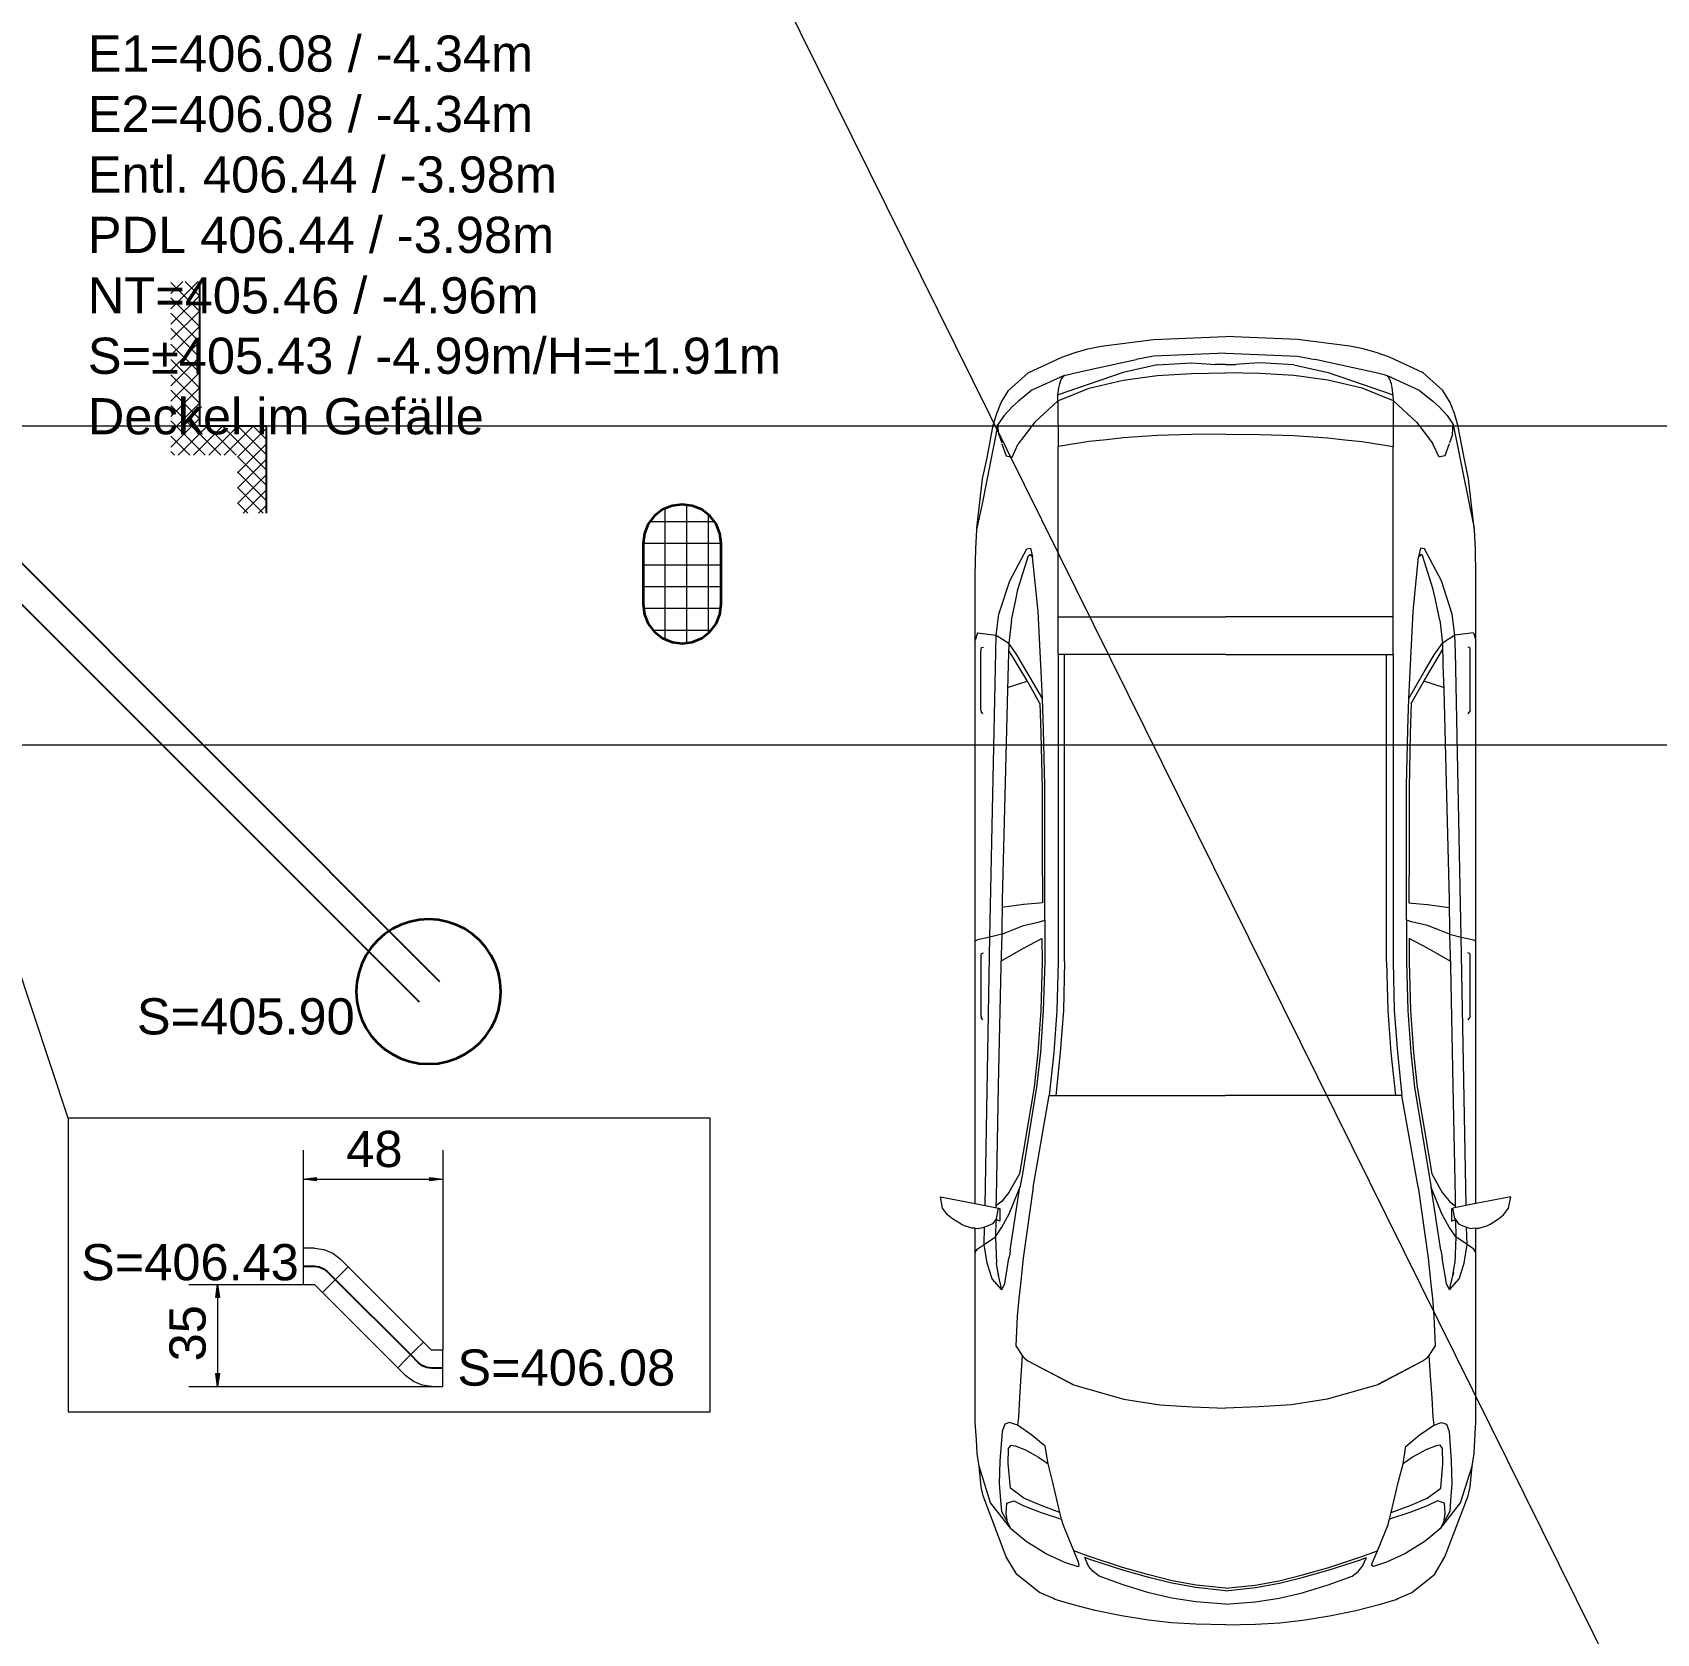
# Model space of a CAD drawing. Extents: x -1 to 1342, y -35 to 723.
# Drawn here: x 537 to 649.3, y 134.6 to 245.2 of the extents above; entities that cross this region are included whole.
import ezdxf
from ezdxf.lldxf.tags import DXFTag

# ---------------------------------------------------------------- set-up
doc = ezdxf.new("R2010")
doc.units = 0
doc.layers.get('0').update_dxf_attribs({"lineweight": 18})
for name, color, linetype, lineweight in [('-1._UG_3_020 Stützen Bauteilschraffuren Neu', 7, 'Continuous', 25), ('-1._UG_3_020 Stützen Neu', 7, 'Continuous', 25), ('-1._UG_3_027 Oberhalb Neu', 7, 'Continuous', 25), ('-1._UG_3_035 Decken Neu', 7, 'Continuous', 25), ('-1._UG_3_065 Möbel Einrichtung', 7, 'Continuous', 25), ('-1._UG_3_160 Beschriftungen Ausführung Neu', 7, 'Continuous', 25)]:
    doc.layers.add(name, color=color, linetype=linetype, lineweight=lineweight)
for name, color, linetype, lineweight, true_color in [('H_Erdsondenbohrung', 7, 'Continuous', 35, 0xff6600), ('H_Sole_RL', 7, 'Nova_107-A0SKLQJ9LL', 25, 0xaf5f5f), ('H_Sole_VL', 7, 'Continuous', 25, 0x6d3636), ('S_Schmutzwasser-A0SKLQJALL', 7, 'Continuous', 18, 0xcc6600), ('S_T_Text_Grundleitungen', 2, 'Continuous', 18, 0xffff00), ('X_Mass', 7, 'Continuous', 18, 0x0080ff)]:
    doc.layers.add(name, color=color, linetype=linetype, lineweight=lineweight, true_color=true_color)
doc.styles.get("Standard").update_dxf_attribs({"font": 'arial.ttf'})
tags = doc.linetypes.add('Nova_107-A0SKLQJ9LL', pattern=[12, 4, -4, 4]).pattern_tags.tags
tags[8:9] = [DXFTag(74, 4), DXFTag(75, 0), DXFTag(340, '0'), DXFTag(46, 0.0), DXFTag(50, 0.0), DXFTag(44, 0.0), DXFTag(45, 0.0)]
tags[6:7] = [DXFTag(74, 4), DXFTag(75, 0), DXFTag(340, '0'), DXFTag(46, 0.0), DXFTag(50, 0.0), DXFTag(44, 0.0), DXFTag(45, 0.0)]
tags[4:5] = [DXFTag(74, 4), DXFTag(75, 0), DXFTag(340, '0'), DXFTag(46, 0.0), DXFTag(50, 0.0), DXFTag(44, 0.0), DXFTag(45, 0.0)]
tags = doc.linetypes.add('Strich 3_1mm Kanten', pattern=[0.004, 0.003, -0.001]).pattern_tags.tags
tags[6:7] = [DXFTag(74, 4), DXFTag(75, 0), DXFTag(340, '0'), DXFTag(46, 1.0), DXFTag(50, 0.0), DXFTag(44, 0.0), DXFTag(45, 0.0)]
tags[4:5] = [DXFTag(74, 4), DXFTag(75, 0), DXFTag(340, '0'), DXFTag(46, 1.0), DXFTag(50, 0.0), DXFTag(44, 0.0), DXFTag(45, 0.0)]
tags = doc.linetypes.add('Strichpunkt 3_1_1mm Achsen', pattern=[0.005, 0.003, -0.001, 0, -0.001]).pattern_tags.tags
tags[10:11] = [DXFTag(74, 4), DXFTag(75, 0), DXFTag(340, '0'), DXFTag(46, 1.0), DXFTag(50, 0.0), DXFTag(44, 0.0), DXFTag(45, 0.0)]
tags[8:9] = [DXFTag(74, 4), DXFTag(75, 0), DXFTag(340, '0'), DXFTag(46, 1.0), DXFTag(50, 0.0), DXFTag(44, 0.0), DXFTag(45, 0.0)]
tags[6:7] = [DXFTag(74, 4), DXFTag(75, 0), DXFTag(340, '0'), DXFTag(46, 1.0), DXFTag(50, 0.0), DXFTag(44, 0.0), DXFTag(45, 0.0)]
tags[4:5] = [DXFTag(74, 4), DXFTag(75, 0), DXFTag(340, '0'), DXFTag(46, 1.0), DXFTag(50, 0.0), DXFTag(44, 0.0), DXFTag(45, 0.0)]
tags = doc.linetypes.add('Strichpunkt 6_2_2mm Schnitt', pattern=[0.5, 0.3, -0.1, 0, -0.1]).pattern_tags.tags
tags[10:11] = [DXFTag(74, 4), DXFTag(75, 0), DXFTag(340, '0'), DXFTag(46, 1.0), DXFTag(50, 0.0), DXFTag(44, 0.0), DXFTag(45, 0.0)]
tags[8:9] = [DXFTag(74, 4), DXFTag(75, 0), DXFTag(340, '0'), DXFTag(46, 1.0), DXFTag(50, 0.0), DXFTag(44, 0.0), DXFTag(45, 0.0)]
tags[6:7] = [DXFTag(74, 4), DXFTag(75, 0), DXFTag(340, '0'), DXFTag(46, 1.0), DXFTag(50, 0.0), DXFTag(44, 0.0), DXFTag(45, 0.0)]
tags[4:5] = [DXFTag(74, 4), DXFTag(75, 0), DXFTag(340, '0'), DXFTag(46, 1.0), DXFTag(50, 0.0), DXFTag(44, 0.0), DXFTag(45, 0.0)]
tags = doc.linetypes.add('STRICHPUNKT2', pattern=[12.7, 6.35, -3.175, 0, -3.175]).pattern_tags.tags
tags[10:11] = [DXFTag(74, 4), DXFTag(75, 0), DXFTag(340, '0'), DXFTag(46, 0.0), DXFTag(50, 0.0), DXFTag(44, 0.0), DXFTag(45, 0.0)]
tags[8:9] = [DXFTag(74, 4), DXFTag(75, 0), DXFTag(340, '0'), DXFTag(46, 0.0), DXFTag(50, 0.0), DXFTag(44, 0.0), DXFTag(45, 0.0)]
tags[6:7] = [DXFTag(74, 4), DXFTag(75, 0), DXFTag(340, '0'), DXFTag(46, 0.0), DXFTag(50, 0.0), DXFTag(44, 0.0), DXFTag(45, 0.0)]
tags[4:5] = [DXFTag(74, 4), DXFTag(75, 0), DXFTag(340, '0'), DXFTag(46, 0.0), DXFTag(50, 0.0), DXFTag(44, 0.0), DXFTag(45, 0.0)]

# ---------------------------------------------------------------- blocks, each defined once
blk = doc.blocks.new('Referenz-A0SKLQJBLL', base_point=(90.89, 84.23))
at = {"layer": 'H_Erdsondenbohrung', "linetype": 'Continuous', "ltscale": 0.35}
for p, q in [((561.37, 182.94), (560.88, 182.51)), ((561.92, 183.31), (561.37, 182.94)), ((562.5, 183.6), (561.92, 183.31)), ((563.12, 183.81), (562.5, 183.6)), ((563.76, 183.93), (563.12, 183.81)), ((564.42, 183.98), (563.76, 183.93)), ((565.07, 183.93), (564.42, 183.98)), ((565.71, 183.81), (565.07, 183.93)), ((566.33, 183.6), (565.71, 183.81)), ((566.92, 183.31), (566.33, 183.6)), ((567.46, 182.94), (566.92, 183.31)), ((567.95, 182.51), (567.46, 182.94)), ((560.45, 182.02), (560.09, 181.48)), ((560.88, 182.51), (560.45, 182.02)), ((568.38, 182.02), (567.95, 182.51)), ((568.75, 181.48), (568.38, 182.02)), ((559.8, 180.89), (559.59, 180.27)), ((560.09, 181.48), (559.8, 180.89)), ((569.04, 180.89), (568.75, 181.48)), ((569.25, 180.27), (569.04, 180.89)), ((559.46, 179.63), (559.42, 178.98)), ((559.59, 180.27), (559.46, 179.63)), ((569.37, 179.63), (569.25, 180.27)), ((569.42, 178.98), (569.37, 179.63)), ((559.42, 178.98), (559.46, 178.32)), ((569.37, 178.32), (569.42, 178.98)), ((559.46, 178.32), (559.59, 177.68)), ((559.59, 177.68), (559.8, 177.06)), ((569.04, 177.06), (569.25, 177.68)), ((569.25, 177.68), (569.37, 178.32)), ((559.8, 177.06), (560.09, 176.48)), ((560.09, 176.48), (560.45, 175.93)), ((568.38, 175.93), (568.75, 176.48)), ((568.75, 176.48), (569.04, 177.06)), ((560.45, 175.93), (560.88, 175.44)), ((560.88, 175.44), (561.37, 175.01)), ((567.46, 175.01), (567.95, 175.44)), ((567.95, 175.44), (568.38, 175.93)), ((561.37, 175.01), (561.92, 174.65)), ((561.92, 174.65), (562.5, 174.36)), ((562.5, 174.36), (563.12, 174.15)), ((563.12, 174.15), (563.76, 174.02)), ((563.76, 174.02), (564.42, 173.98)), ((564.42, 173.98), (565.07, 174.02)), ((565.07, 174.02), (565.71, 174.15)), ((565.71, 174.15), (566.33, 174.36)), ((566.33, 174.36), (566.92, 174.65)), ((566.92, 174.65), (567.46, 175.01))]:
    blk.add_line(p, q, dxfattribs=at)
at = {"layer": 'H_Sole_RL', "linetype": 'Nova_107-A0SKLQJ9LL', "lineweight": -2, "ltscale": 0.25}
blk.add_line((533.89, 208.13), (563.76, 178.27), dxfattribs=at)
at = {"layer": 'H_Sole_VL', "linetype": 'Continuous', "lineweight": -2, "ltscale": 0.25}
blk.add_line((534.72, 210.13), (565.17, 179.68), dxfattribs=at)
at = {"layer": 'S_Schmutzwasser-A0SKLQJALL', "color": 1, "linetype": 'Continuous', "ltscale": 0.18, "true_color": 0xff0000, "insert": (544.26, 178.52), "char_height": 2.5, "attachment_point": 1}
blk.add_mtext('{\\fArial;S=405.90}', dxfattribs=at)
blk = doc.blocks.new('Bogen 45°-A0SKLQLHLL', base_point=(555.75, 158.2))
at = {"color": 0, "linetype": 'ByBlock', "lineweight": -2, "ltscale": 0.18}
for p, q in [((556.54, 161.26), (555.75, 161.26)), ((555.75, 161.26), (555.75, 160.52)), ((555.75, 160.52), (555.75, 159.49)), ((556.54, 161.26), (557.18, 161.17)), ((557.18, 161.17), (557.79, 160.92)), ((557.79, 160.92), (558.3, 160.52)), ((558.86, 159.97), (558.3, 160.52)), ((555.75, 159.49), (555.75, 158.76)), ((558.34, 159.45), (557.61, 158.72)), ((558.86, 159.97), (558.34, 159.45)), ((555.75, 158.76), (556.54, 158.76)), ((556.54, 158.76), (557.09, 158.2)), ((557.61, 158.72), (557.09, 158.2))]:
    blk.add_line(p, q, dxfattribs=at)
at = {"color": 0, "linetype": 'STRICHPUNKT2', "lineweight": 25, "ltscale": 0.25}
for p, q in [((555.75, 160.01), (556.54, 160.01)), ((556.54, 160.01), (556.86, 159.96)), ((556.86, 159.96), (557.16, 159.84)), ((557.16, 159.84), (557.42, 159.64)), ((557.42, 159.64), (557.97, 159.09))]:
    blk.add_line(p, q, dxfattribs=at)
blk = doc.blocks.new('Maß-A0SKLQLJLL', base_point=(546.51, 151.71))
at = {"color": 0, "linetype": 'ByBlock', "lineweight": -2, "ltscale": 0.18}
for p, q in [((547.84, 158.76), (555.75, 158.76)), ((549.72, 157.86), (549.84, 158.76)), ((549.84, 158.76), (549.84, 151.71)), ((549.84, 158.76), (549.96, 157.86)), ((549.96, 157.86), (549.72, 157.86)), ((547.84, 151.71), (565.4, 151.71)), ((549.84, 151.71), (549.72, 152.6)), ((549.72, 152.6), (549.96, 152.6)), ((549.96, 152.6), (549.84, 151.71))]:
    blk.add_line(p, q, dxfattribs=at)
for points in [[(549.72, 157.86), (549.96, 157.86), (549.84, 158.76)], [(549.84, 151.71), (549.96, 152.6), (549.72, 152.6)]]:
    blk.add_solid(points, dxfattribs=at)
at = {"color": 0, "linetype": 'ByBlock', "lineweight": -2, "ltscale": 0.18, "insert": (546.51, 153.44), "char_height": 2.5, "attachment_point": 1, "rotation": 90}
blk.add_mtext('{\\fArial;35}', dxfattribs=at)
blk = doc.blocks.new('Maß-A0SKLQLLLL', base_point=(555.75, 154.21))
at = {"color": 0, "linetype": 'ByBlock', "lineweight": -2, "ltscale": 0.18}
for p, q in [((555.75, 168.03), (555.75, 161.26)), ((565.4, 168.03), (565.4, 154.21)), ((555.75, 166.03), (556.65, 166.15)), ((556.65, 166.15), (556.65, 165.91)), ((564.51, 165.91), (564.51, 166.15)), ((564.51, 166.15), (565.4, 166.03)), ((555.75, 166.03), (565.4, 166.03)), ((556.65, 165.91), (555.75, 166.03)), ((565.4, 166.03), (564.51, 165.91))]:
    blk.add_line(p, q, dxfattribs=at)
for points in [[(556.65, 166.03), (555.75, 166.03), (556.65, 166.15)], [(565.4, 166.03), (564.51, 166.03), (564.51, 166.15)], [(556.65, 165.91), (556.65, 166.03), (555.75, 166.03)], [(564.51, 165.91), (565.4, 166.03), (564.51, 166.03)]]:
    blk.add_solid(points, dxfattribs=at)
at = {"color": 0, "linetype": 'ByBlock', "lineweight": -2, "ltscale": 0.18, "insert": (558.73, 169.36), "char_height": 2.5, "attachment_point": 1}
blk.add_mtext('{\\fArial;48}', dxfattribs=at)
blk = doc.blocks.new('Bogen 45°-A0SKLQLPLL', base_point=(562.29, 151.71))
at = {"color": 0, "linetype": 'ByBlock', "lineweight": -2, "ltscale": 0.18}
for p, q in [((562.81, 153.52), (563.54, 154.25)), ((563.54, 154.25), (564.06, 154.77)), ((564.62, 154.21), (564.06, 154.77)), ((565.4, 154.21), (564.62, 154.21)), ((565.4, 153.48), (565.4, 154.21)), ((562.29, 153), (562.81, 153.52)), ((562.29, 153), (562.85, 152.44)), ((565.4, 152.44), (565.4, 153.48)), ((563.37, 152.05), (562.85, 152.44)), ((563.97, 151.8), (563.37, 152.05)), ((564.62, 151.71), (563.97, 151.8)), ((564.62, 151.71), (565.4, 151.71)), ((565.4, 151.71), (565.4, 152.44))]:
    blk.add_line(p, q, dxfattribs=at)
at = {"color": 0, "linetype": 'STRICHPUNKT2', "lineweight": 25, "ltscale": 0.25}
for p, q in [((563.73, 153.33), (563.18, 153.88)), ((563.99, 153.13), (563.73, 153.33)), ((564.29, 153.01), (563.99, 153.13)), ((564.62, 152.96), (564.29, 153.01)), ((565.4, 152.96), (564.62, 152.96))]:
    blk.add_line(p, q, dxfattribs=at)
blk = doc.blocks.new('Rohr-A0SKLQLRLL', base_point=(557.09, 153))
at = {"color": 0, "linetype": 'ByBlock', "lineweight": -2, "ltscale": 0.18}
for p, q in [((558.34, 159.45), (557.61, 158.72)), ((558.86, 159.97), (558.34, 159.45)), ((564.06, 154.77), (558.86, 159.97)), ((557.61, 158.72), (557.09, 158.2)), ((557.09, 158.2), (562.29, 153)), ((563.54, 154.25), (562.81, 153.52)), ((564.06, 154.77), (563.54, 154.25)), ((562.81, 153.52), (562.29, 153))]:
    blk.add_line(p, q, dxfattribs=at)
at = {"color": 0, "linetype": 'STRICHPUNKT2', "lineweight": 25, "ltscale": 0.25}
blk.add_line((557.97, 159.09), (563.18, 153.88), dxfattribs=at)
blk = doc.blocks.new('Polylinie-A0SKLQLZLL', base_point=(539.51, 149.95))
at = {"color": 0, "linetype": 'ByBlock', "lineweight": -2, "ltscale": 0.18}
for p, q in [((539.51, 170.24), (539.51, 149.95)), ((583.87, 170.24), (539.51, 170.24)), ((583.87, 149.95), (583.87, 170.24)), ((539.51, 149.95), (583.87, 149.95))]:
    blk.add_line(p, q, dxfattribs=at)
blk = doc.blocks.new('Referenz-A0SKLQRXLL', base_point=(5, 5))
at = {"layer": '-1._UG_3_020 Stützen Bauteilschraffuren Neu', "color": 0, "linetype": 'Continuous', "lineweight": 0, "ltscale": 0.0169}
for p, q in [((580.74, 212.34), (580.74, 203.31)), ((582.24, 212.6), (582.24, 203.05)), ((584.18, 211.43), (579.7, 211.43)), ((583.74, 211.93), (583.74, 203.73)), ((584.64, 209.93), (579.24, 209.93)), ((584.64, 208.43), (579.24, 208.43)), ((584.64, 206.93), (579.24, 206.93)), ((584.62, 205.43), (579.26, 205.43)), ((583.94, 203.93), (579.94, 203.93))]:
    blk.add_line(p, q, dxfattribs=at)
at = {"layer": '-1._UG_3_020 Stützen Neu', "color": 0, "linetype": 'Continuous', "lineweight": 35, "ltscale": 122.499998}
for p, q in [((580.59, 212.27), (580.03, 211.84)), ((581.24, 212.54), (580.59, 212.27)), ((581.94, 212.63), (581.24, 212.54)), ((582.64, 212.54), (581.94, 212.63)), ((583.29, 212.27), (582.64, 212.54)), ((583.85, 211.84), (583.29, 212.27)), ((579.6, 211.28), (579.33, 210.63)), ((580.03, 211.84), (579.6, 211.28)), ((584.28, 211.28), (583.85, 211.84)), ((584.55, 210.63), (584.28, 211.28)), ((579.33, 210.63), (579.24, 209.93)), ((579.24, 209.93), (579.24, 205.73)), ((584.64, 209.93), (584.55, 210.63)), ((584.64, 205.73), (584.64, 209.93)), ((579.24, 205.73), (579.33, 205.03)), ((584.55, 205.03), (584.64, 205.73)), ((579.33, 205.03), (579.6, 204.38)), ((579.6, 204.38), (580.03, 203.82)), ((583.85, 203.82), (584.28, 204.38)), ((584.28, 204.38), (584.55, 205.03)), ((580.03, 203.82), (580.59, 203.39)), ((580.59, 203.39), (581.24, 203.12)), ((582.64, 203.12), (583.29, 203.39)), ((583.29, 203.39), (583.85, 203.82)), ((581.24, 203.12), (581.94, 203.03)), ((581.94, 203.03), (582.64, 203.12))]:
    blk.add_line(p, q, dxfattribs=at)
at = {"layer": '-1._UG_3_027 Oberhalb Neu', "color": 0, "linetype": 'Strichpunkt 6_2_2mm Schnitt', "lineweight": 13, "ltscale": 16.9}
blk.add_line((151.34, 196.03), (721.54, 196.03), dxfattribs=at)
at = {"layer": '-1._UG_3_035 Decken Neu', "color": 0, "linetype": 'Strich 3_1mm Kanten', "lineweight": 13, "ltscale": 16.9}
blk.add_line((652.14, 120.03), (546.64, 333.03), dxfattribs=at)
at = {"layer": '-1._UG_3_035 Decken Neu', "color": 0, "linetype": 'Strichpunkt 3_1_1mm Achsen', "lineweight": 13, "ltscale": 2197}
blk.add_line((652.14, 218.03), (159.84, 218.03), dxfattribs=at)
at = {"layer": '-1._UG_3_065 Möbel Einrichtung', "color": 0, "lineweight": 13}
for p, q in [((609.09, 223.12), (609.98, 223.37)), ((609.98, 223.37), (610.9, 223.57)), ((610.9, 223.57), (614.52, 224.02)), ((614.52, 224.02), (619.49, 224.22)), ((624.46, 224.02), (619.49, 224.22)), ((628.08, 223.57), (624.46, 224.02)), ((629, 223.37), (628.08, 223.57)), ((629.89, 223.12), (629, 223.37)), ((605.84, 221.72), (608.17, 222.79)), ((608.17, 222.79), (609.09, 223.12)), ((610.67, 222.06), (613.3, 222.65)), ((614.77, 222.26), (612.42, 221.75)), ((614.52, 222.87), (613.3, 222.65)), ((619.49, 223.08), (614.52, 222.87)), ((614.77, 222.26), (617.13, 222.4)), ((617.13, 222.4), (617.86, 222.37)), ((617.86, 222.37), (618.78, 222.3)), ((618.78, 222.3), (618.78, 222.3)), ((619.49, 222.29), (618.78, 222.3)), ((619.49, 223.08), (624.46, 222.87)), ((619.49, 222.29), (620.2, 222.3)), ((621.12, 222.37), (620.2, 222.3)), ((620.2, 222.3), (620.2, 222.3)), ((621.86, 222.4), (621.12, 222.37)), ((624.21, 222.26), (621.86, 222.4)), ((624.21, 222.26), (626.57, 221.75)), ((624.46, 222.87), (625.68, 222.65)), ((628.31, 222.06), (625.68, 222.65)), ((630.81, 222.79), (629.89, 223.12)), ((633.14, 221.72), (630.81, 222.79)), ((604.48, 220.49), (605.84, 221.72)), ((608.29, 221.52), (606.11, 220.53)), ((608.29, 221.52), (608.01, 221.39)), ((608.03, 220.97), (608.14, 221.26)), ((608.14, 221.26), (608.24, 221.42)), ((608.24, 221.42), (608.35, 221.53)), ((608.44, 221.56), (608.29, 221.52)), ((608.44, 221.56), (609.09, 221.71)), ((608.44, 221.56), (608.44, 221.56)), ((609.09, 221.71), (610.67, 222.06)), ((612.42, 221.75), (610.06, 220.94)), ((610.06, 220.65), (612.42, 221.22)), ((612.42, 221.22), (614.77, 221.53)), ((614.77, 221.53), (617.13, 221.68)), ((617.13, 221.68), (619.49, 221.72)), ((621.86, 221.68), (619.49, 221.72)), ((624.21, 221.53), (621.86, 221.68)), ((626.56, 221.22), (624.21, 221.53)), ((628.92, 220.65), (626.56, 221.22)), ((626.57, 221.75), (628.92, 220.94)), ((629.89, 221.71), (628.31, 222.06)), ((630.54, 221.56), (629.89, 221.71)), ((630.54, 221.56), (630.54, 221.56)), ((630.54, 221.56), (630.69, 221.52)), ((630.74, 221.42), (630.64, 221.53)), ((630.69, 221.52), (630.97, 221.39)), ((630.69, 221.52), (632.87, 220.53)), ((630.84, 221.26), (630.74, 221.42)), ((630.95, 220.97), (630.84, 221.26)), ((634.5, 220.49), (633.14, 221.72)), ((603.98, 219.68), (604.48, 220.49)), ((606.11, 220.53), (605.19, 219.76)), ((607.89, 219.79), (610.06, 220.65)), ((607.89, 219.79), (607.9, 220.15)), ((607.9, 220.15), (607.97, 220.69)), ((610.06, 220.94), (607.91, 220.19)), ((607.97, 220.69), (608.03, 220.97)), ((628.92, 220.94), (631.07, 220.19)), ((631.09, 219.79), (628.92, 220.65)), ((631.01, 220.69), (630.95, 220.97)), ((631.08, 220.15), (631.01, 220.69)), ((631.09, 219.79), (631.08, 220.15)), ((632.87, 220.53), (633.8, 219.76)), ((635.01, 219.68), (634.5, 220.49)), ((603.44, 218.1), (603.68, 218.9)), ((603.68, 218.9), (603.98, 219.68)), ((604.76, 219.4), (604.19, 218.78)), ((605.19, 219.76), (604.76, 219.4)), ((607.89, 219.79), (606.3, 218.32)), ((607.89, 219.79), (607.9, 219.67)), ((607.9, 219.67), (607.93, 216.63)), ((607.9, 219.67), (607.9, 219.67)), ((631.08, 219.67), (631.06, 216.63)), ((631.09, 219.79), (631.08, 219.67)), ((631.08, 219.67), (631.08, 219.67)), ((631.09, 219.79), (632.68, 218.32)), ((633.8, 219.76), (634.23, 219.4)), ((634.23, 219.4), (634.79, 218.78)), ((635.3, 218.9), (635.01, 219.68)), ((635.54, 218.1), (635.3, 218.9)), ((603.76, 218.14), (602.65, 212.56)), ((603.01, 215.85), (603.44, 218.1)), ((604.19, 218.78), (603.76, 218.14)), ((603.81, 217.47), (603.76, 218.14)), ((606.3, 218.32), (605.54, 217.32)), ((632.68, 218.32), (633.44, 217.32)), ((634.79, 218.78), (635.22, 218.14)), ((635.18, 217.47), (635.22, 218.14)), ((635.22, 218.14), (636.34, 212.56)), ((635.97, 215.85), (635.54, 218.1)), ((603.81, 217.47), (604.02, 216.88)), ((604.04, 216.81), (604.33, 215.98)), ((604.74, 215.89), (605.16, 216.82)), ((605.54, 217.32), (605.16, 216.82)), ((610.06, 216.97), (607.93, 216.63)), ((607.93, 204.86), (607.93, 216.63)), ((611.26, 217.1), (610.06, 216.97)), ((612.42, 217.23), (611.26, 217.1)), ((614.77, 217.38), (612.42, 217.23)), ((612.42, 217.23), (612.42, 217.23)), ((617.13, 217.45), (614.77, 217.38)), ((614.77, 217.38), (614.77, 217.38)), ((619.49, 217.49), (617.13, 217.45)), ((617.13, 217.45), (617.13, 217.45)), ((619.49, 217.49), (621.85, 217.45)), ((621.85, 217.45), (621.85, 217.45)), ((621.85, 217.45), (624.21, 217.38)), ((624.21, 217.38), (624.21, 217.38)), ((624.21, 217.38), (626.56, 217.23)), ((626.56, 217.23), (627.73, 217.1)), ((626.56, 217.23), (626.56, 217.23)), ((627.73, 217.1), (628.92, 216.97)), ((628.92, 216.97), (631.06, 216.63)), ((631.06, 204.86), (631.06, 216.63)), ((633.44, 217.32), (633.82, 216.82)), ((634.24, 215.89), (633.82, 216.82)), ((634.95, 216.81), (634.65, 215.98)), ((635.18, 217.47), (634.97, 216.88)), ((602.7, 214.39), (603.01, 215.85)), ((604.3, 216.08), (604.33, 215.98)), ((604.33, 215.98), (604.42, 215.96)), ((604.33, 215.98), (604.54, 215.93)), ((604.54, 215.93), (604.57, 215.93)), ((604.57, 215.93), (604.74, 215.89)), ((604.74, 215.89), (604.74, 215.9)), ((604.74, 215.89), (604.74, 215.89)), ((604.74, 215.89), (604.74, 215.89)), ((634.41, 215.93), (634.24, 215.89)), ((634.24, 215.89), (634.24, 215.9)), ((634.24, 215.89), (634.24, 215.89)), ((634.24, 215.89), (634.24, 215.89)), ((634.44, 215.93), (634.41, 215.93)), ((634.65, 215.98), (634.44, 215.93)), ((634.65, 215.98), (634.56, 215.96)), ((634.69, 216.08), (634.65, 215.98)), ((636.28, 214.39), (635.97, 215.85)), ((602.31, 210.99), (602.7, 214.39)), ((636.67, 210.99), (636.28, 214.39)), ((602.65, 212.56), (602.31, 210.99)), ((636.34, 212.56), (636.67, 210.99)), ((602.31, 210.88), (602.31, 210.99)), ((636.68, 210.88), (636.67, 210.99)), ((602.23, 209.57), (602.31, 210.88)), ((636.75, 209.57), (636.68, 210.88)), ((602.19, 207.75), (602.23, 209.57)), ((604.59, 207.36), (605.75, 209.57)), ((605.14, 206.75), (605.88, 209.11)), ((605.75, 209.57), (606.02, 209.6)), ((605.88, 209.11), (605.99, 209.18)), ((605.99, 209.18), (606.09, 209.06)), ((606.02, 209.6), (606.15, 209)), ((606.15, 209), (606.09, 209.06)), ((606.54, 205.24), (606.15, 209)), ((632.45, 205.24), (632.83, 209)), ((632.96, 209.6), (632.83, 209)), ((632.83, 209), (632.89, 209.06)), ((632.99, 209.18), (632.89, 209.06)), ((633.23, 209.57), (632.96, 209.6)), ((633.1, 209.11), (632.99, 209.18)), ((633.84, 206.75), (633.1, 209.11)), ((634.4, 207.36), (633.23, 209.57)), ((636.79, 207.75), (636.75, 209.57)), ((602.19, 203.26), (602.19, 207.75)), ((636.79, 203.26), (636.79, 207.75)), ((603.83, 205.05), (604.59, 207.36)), ((604.99, 206.05), (605.14, 206.75)), ((633.99, 206.05), (633.84, 206.75)), ((635.15, 205.05), (634.4, 207.36)), ((604.69, 204.64), (604.99, 206.05)), ((604.99, 206.05), (604.99, 206.05)), ((634.29, 204.64), (633.99, 206.05)), ((633.99, 206.05), (633.99, 206.05)), ((603.64, 203.61), (603.83, 205.05)), ((604.69, 204.64), (604.51, 203.04)), ((604.69, 204.64), (604.69, 204.64)), ((606.79, 200.14), (606.54, 205.24)), ((607.92, 204.86), (609.62, 204.86)), ((607.92, 202.26), (607.92, 204.86)), ((609.62, 204.86), (614.83, 204.86)), ((614.83, 204.86), (619.49, 204.86)), ((624.15, 204.86), (619.49, 204.86)), ((629.36, 204.86), (624.15, 204.86)), ((631.06, 204.86), (629.36, 204.86)), ((631.06, 202.26), (631.06, 204.86)), ((632.19, 200.14), (632.45, 205.24)), ((634.29, 204.64), (634.47, 203.04)), ((634.29, 204.64), (634.29, 204.64)), ((635.34, 203.61), (635.15, 205.05)), ((602.35, 203.77), (602.19, 203.26)), ((602.19, 182.46), (602.19, 203.26)), ((602.35, 203.77), (603.64, 203.61)), ((603.61, 202.44), (603.64, 203.61)), ((603.64, 203.61), (604.51, 203.04)), ((635.34, 203.61), (634.47, 203.04)), ((636.63, 203.77), (635.34, 203.61)), ((635.38, 202.44), (635.34, 203.61)), ((636.63, 203.77), (636.79, 203.26)), ((636.79, 182.46), (636.79, 203.26)), ((602.58, 202.37), (602.6, 202.63)), ((602.58, 198.42), (602.58, 202.37)), ((602.6, 202.63), (602.62, 202.74)), ((602.62, 202.74), (602.76, 202.77)), ((603.21, 182.74), (603.61, 202.44)), ((604.51, 203.04), (604.47, 201.55)), ((605.75, 200.49), (604.5, 202.59)), ((605.07, 202.25), (604.51, 203.04)), ((605.76, 201.07), (605.07, 202.25)), ((607.92, 202.26), (607.92, 202.26)), ((607.92, 202.26), (607.92, 197.08)), ((609.62, 202.26), (607.92, 202.26)), ((608.37, 202.26), (608.14, 202.26)), ((608.37, 181.04), (608.37, 202.26)), ((614.83, 202.26), (609.62, 202.26)), ((619.49, 202.26), (614.83, 202.26)), ((619.49, 202.26), (624.15, 202.26)), ((624.15, 202.26), (629.36, 202.26)), ((629.36, 202.26), (631.06, 202.26)), ((630.61, 181.04), (630.61, 202.26)), ((630.61, 202.26), (630.85, 202.26)), ((631.06, 202.26), (631.06, 202.26)), ((631.06, 202.26), (631.06, 197.08)), ((633.22, 201.07), (633.91, 202.25)), ((633.23, 200.49), (634.48, 202.59)), ((633.91, 202.25), (634.47, 203.04)), ((634.47, 203.04), (634.51, 201.55)), ((635.78, 182.74), (635.38, 202.44)), ((636.36, 202.74), (636.22, 202.77)), ((636.38, 202.63), (636.36, 202.74)), ((636.4, 202.37), (636.38, 202.63)), ((636.4, 198.42), (636.4, 202.37)), ((604.47, 201.55), (604.42, 199.83)), ((606.83, 199.22), (605.76, 201.07)), ((632.15, 199.22), (633.22, 201.07)), ((634.51, 201.55), (634.56, 199.83)), ((604.42, 199.83), (604.25, 193.43)), ((604.43, 199.98), (605.79, 200.42)), ((605.93, 200.18), (605.75, 200.49)), ((606.66, 198.88), (605.93, 200.18)), ((606.79, 200.14), (606.79, 200.14)), ((606.83, 199.23), (606.79, 200.14)), ((632.15, 199.23), (632.19, 200.14)), ((632.19, 200.14), (632.19, 200.14)), ((632.32, 198.88), (633.05, 200.18)), ((633.05, 200.18), (633.23, 200.49)), ((634.55, 199.98), (633.19, 200.42)), ((634.56, 199.83), (634.73, 193.43)), ((606.66, 198.88), (606.73, 196.8)), ((606.9, 197.08), (606.83, 199.23)), ((606.83, 199.22), (606.83, 199.22)), ((632.08, 197.08), (632.15, 199.23)), ((632.15, 199.22), (632.15, 199.22)), ((632.32, 198.88), (632.25, 196.8)), ((602.58, 198.42), (602.61, 198.32)), ((602.72, 198.17), (602.61, 198.32)), ((636.26, 198.17), (636.37, 198.32)), ((636.4, 198.42), (636.37, 198.32)), ((606.73, 196.8), (606.81, 193.04)), ((606.99, 193.19), (606.9, 197.08)), ((607.92, 197.08), (607.92, 181.04)), ((631.06, 197.08), (631.06, 181.04)), ((631.99, 193.19), (632.08, 197.08)), ((632.25, 196.8), (632.18, 193.04)), ((604.25, 193.43), (604.05, 185.34)), ((606.81, 193.04), (606.81, 188.86)), ((606.99, 188.86), (606.99, 193.19)), ((631.99, 188.86), (631.99, 193.19)), ((632.18, 193.04), (632.18, 188.86)), ((634.73, 193.43), (634.93, 185.34)), ((606.81, 188.86), (606.83, 185.11)), ((606.99, 185.06), (606.99, 188.86)), ((631.99, 185.06), (631.99, 188.86)), ((632.18, 188.86), (632.16, 185.11)), ((604.05, 185.34), (604.03, 182.95)), ((634.93, 185.34), (634.96, 182.95)), ((605.53, 184.99), (604.04, 184.79)), ((606.62, 185.08), (605.53, 184.99)), ((606.83, 185.11), (606.62, 185.08)), ((606.99, 183.91), (606.99, 185.06)), ((631.99, 183.91), (631.99, 185.06)), ((632.16, 185.11), (632.36, 185.08)), ((632.36, 185.08), (633.45, 184.99)), ((633.45, 184.99), (634.94, 184.79)), ((604.03, 182.95), (603.21, 182.74)), ((604.03, 182.95), (603.95, 180.72)), ((604.03, 182.95), (604.49, 183.14)), ((604.49, 183.14), (605.53, 183.54)), ((605.53, 183.54), (606.64, 183.81)), ((606.64, 183.81), (606.99, 183.91)), ((606.99, 183.91), (606.99, 181.04)), ((606.99, 183.91), (606.99, 183.91)), ((606.99, 183.91), (606.99, 183.91)), ((632.34, 183.81), (631.99, 183.91)), ((631.99, 183.91), (631.99, 183.91)), ((631.99, 183.91), (631.99, 183.91)), ((631.99, 183.91), (632, 181.04)), ((633.45, 183.54), (632.34, 183.81)), ((634.5, 183.14), (633.45, 183.54)), ((634.96, 182.95), (634.5, 183.14)), ((634.96, 182.95), (635.77, 182.74)), ((634.96, 182.95), (635.04, 180.72)), ((602.34, 182.55), (602.19, 182.46)), ((602.19, 164.34), (602.19, 182.46)), ((603.21, 182.74), (602.34, 182.55)), ((602.87, 164.21), (603.21, 182.74)), ((603.96, 181.09), (605.53, 181.99)), ((605.53, 181.99), (606.8, 182.64)), ((606.8, 182.64), (606.81, 181.04)), ((632.18, 182.64), (632.17, 181.04)), ((633.45, 181.99), (632.18, 182.64)), ((635.02, 181.09), (633.45, 181.99)), ((635.77, 182.74), (636.65, 182.55)), ((636.11, 164.21), (635.78, 182.74)), ((636.65, 182.55), (636.79, 182.46)), ((636.79, 164.34), (636.79, 182.46)), ((602.59, 181.25), (602.6, 181.51)), ((602.59, 177.29), (602.59, 181.25)), ((602.6, 181.51), (602.62, 181.61)), ((602.62, 181.61), (602.76, 181.65)), ((603.95, 180.72), (603.78, 172.5)), ((606.81, 181.04), (606.72, 177.67)), ((606.99, 181.04), (606.89, 177.67)), ((607.92, 181.04), (607.83, 177.67)), ((608.37, 181.04), (608.28, 177.67)), ((630.61, 181.04), (630.7, 177.67)), ((631.06, 181.04), (631.15, 177.67)), ((632, 181.04), (632.09, 177.67)), ((632.17, 181.04), (632.27, 177.67)), ((635.04, 180.72), (635.2, 172.5)), ((636.36, 181.61), (636.22, 181.65)), ((636.38, 181.51), (636.36, 181.61)), ((636.4, 181.25), (636.38, 181.51)), ((636.4, 177.29), (636.4, 181.25)), ((606.72, 177.67), (606.51, 174.78)), ((606.89, 177.67), (606.69, 174.78)), ((606.72, 177.67), (606.72, 177.67)), ((606.9, 177.67), (606.9, 177.67)), ((607.83, 177.67), (607.62, 174.78)), ((608.28, 177.67), (608.07, 174.78)), ((630.7, 177.67), (630.91, 174.78)), ((631.15, 177.67), (631.36, 174.78)), ((632.09, 177.67), (632.09, 177.67)), ((632.09, 177.67), (632.29, 174.78)), ((632.26, 177.67), (632.26, 177.67)), ((632.27, 177.67), (632.47, 174.78)), ((602.59, 177.29), (602.61, 177.2)), ((602.72, 177.04), (602.61, 177.2)), ((636.26, 177.04), (636.37, 177.2)), ((636.4, 177.29), (636.37, 177.2)), ((606.51, 174.78), (606.26, 172.38)), ((606.69, 174.78), (606.43, 172.38)), ((606.51, 174.78), (606.51, 174.77)), ((607.62, 174.78), (607.31, 171.81)), ((608.07, 174.78), (607.76, 171.81)), ((630.91, 174.78), (631.22, 171.81)), ((631.36, 174.78), (631.67, 171.81)), ((632.29, 174.78), (632.55, 172.38)), ((632.47, 174.78), (632.47, 174.77)), ((632.47, 174.78), (632.73, 172.38)), ((603.78, 172.5), (603.63, 164.74)), ((606.26, 172.38), (605.24, 166.4)), ((606.43, 172.38), (605.45, 166.39)), ((606.44, 166.9), (607.31, 171.81)), ((607.31, 171.81), (607.31, 171.81)), ((607.31, 171.81), (609, 171.81)), ((607.31, 171.81), (607.31, 171.81)), ((609, 171.81), (612.45, 171.81)), ((609, 171.81), (609, 171.81)), ((612.45, 171.81), (614.83, 171.81)), ((614.83, 171.81), (617.18, 171.81)), ((617.18, 171.81), (619.49, 171.81)), ((621.81, 171.81), (619.49, 171.81)), ((624.15, 171.81), (621.81, 171.81)), ((626.53, 171.81), (624.15, 171.81)), ((629.98, 171.81), (626.53, 171.81)), ((631.67, 171.81), (629.98, 171.81)), ((629.98, 171.81), (629.98, 171.81)), ((632.54, 166.9), (631.67, 171.81)), ((631.67, 171.81), (631.67, 171.81)), ((631.67, 171.81), (631.67, 171.81)), ((632.55, 172.38), (633.53, 166.39)), ((632.73, 172.38), (633.74, 166.4)), ((635.2, 172.5), (635.36, 164.74)), ((605.24, 166.4), (604.52, 165.11)), ((605.45, 166.39), (605.28, 165.46)), ((606.19, 165.47), (606.44, 166.89)), ((606.44, 166.9), (606.44, 166.89)), ((632.54, 166.9), (632.54, 166.89)), ((632.79, 165.47), (632.54, 166.89)), ((633.53, 166.39), (633.7, 165.46)), ((633.74, 166.4), (634.46, 165.11)), ((604.52, 165.11), (604.07, 164.55)), ((604.54, 163.63), (605.28, 165.46)), ((604.61, 161.13), (605.28, 165.47)), ((606.19, 165.47), (605.5, 160.56)), ((632.79, 165.47), (633.49, 160.56)), ((634.37, 161.13), (633.7, 165.47)), ((634.44, 163.63), (633.7, 165.46)), ((634.46, 165.11), (634.91, 164.55)), ((599.94, 164.03), (599.78, 164.81)), ((599.78, 164.81), (602.19, 164.34)), ((600.28, 163.55), (599.94, 164.03)), ((602.19, 164.34), (603.8, 164.03)), ((603.63, 164.74), (603.62, 164.07)), ((604.02, 164.48), (603.62, 164.19)), ((603.65, 163.31), (603.8, 164.03)), ((603.88, 163.99), (603.78, 163.96)), ((603.88, 163.99), (603.88, 163.12)), ((604.07, 164.55), (604.02, 164.48)), ((634.91, 164.55), (634.96, 164.48)), ((634.96, 164.48), (635.36, 164.19)), ((635.1, 163.99), (635.1, 163.12)), ((635.1, 163.99), (635.2, 163.96)), ((636.79, 164.34), (635.19, 164.03)), ((635.33, 163.31), (635.19, 164.03)), ((635.36, 164.74), (635.36, 164.07)), ((639.2, 164.81), (636.79, 164.34)), ((638.7, 163.55), (639.04, 164.03)), ((639.04, 164.03), (639.2, 164.81)), ((600.62, 163.29), (600.28, 163.55)), ((601.21, 162.92), (600.62, 163.29)), ((601.44, 162.81), (601.21, 162.92)), ((601.98, 162.65), (601.44, 162.81)), ((603.09, 162.8), (602.63, 162.64)), ((603.39, 162.95), (603.09, 162.8)), ((603.65, 163.31), (603.39, 162.95)), ((603.73, 163.2), (603.56, 163.19)), ((603.61, 163.19), (603.59, 162.04)), ((603.88, 163.12), (603.73, 163.2)), ((604.03, 162.7), (604.54, 163.63)), ((634.95, 162.7), (634.44, 163.63)), ((635.1, 163.12), (635.26, 163.2)), ((635.26, 163.2), (635.42, 163.19)), ((635.33, 163.31), (635.59, 162.95)), ((635.37, 163.19), (635.39, 162.04)), ((635.59, 162.95), (635.89, 162.8)), ((635.89, 162.8), (636.35, 162.64)), ((637, 162.65), (637.54, 162.81)), ((637.54, 162.81), (637.77, 162.92)), ((637.77, 162.92), (638.36, 163.29)), ((638.36, 163.29), (638.7, 163.55)), ((602.19, 162.64), (601.98, 162.65)), ((602.19, 160.95), (602.19, 162.64)), ((602.19, 162.64), (602.44, 162.62)), ((602.63, 162.64), (602.44, 162.62)), ((602.8, 161.52), (602.84, 162.7)), ((602.8, 161.52), (603.59, 162.04)), ((602.84, 162.7), (602.84, 162.72)), ((603.59, 162.04), (604.03, 162.7)), ((603.59, 162.04), (603.66, 160.22)), ((635.39, 162.04), (634.95, 162.7)), ((635.39, 162.04), (635.33, 160.22)), ((636.19, 161.52), (635.39, 162.04)), ((636.14, 162.7), (636.14, 162.72)), ((636.19, 161.52), (636.14, 162.7)), ((636.35, 162.64), (636.54, 162.62)), ((636.79, 162.64), (636.54, 162.62)), ((636.79, 162.64), (637, 162.65)), ((636.79, 160.95), (636.79, 162.64)), ((602.19, 160.95), (602.33, 161.19)), ((602.19, 158.85), (602.19, 160.95)), ((602.33, 161.19), (602.8, 161.52)), ((603.02, 160.23), (602.8, 161.52)), ((604.23, 158.81), (604.52, 160.57)), ((604.57, 160.87), (604.52, 160.57)), ((604.61, 161.13), (604.57, 160.87)), ((604.57, 160.87), (604.57, 160.87)), ((605.5, 160.56), (605.31, 158.78)), ((633.49, 160.56), (633.67, 158.78)), ((634.37, 161.13), (634.41, 160.87)), ((634.41, 160.87), (634.46, 160.57)), ((634.41, 160.87), (634.41, 160.87)), ((634.75, 158.81), (634.46, 160.57)), ((635.97, 160.23), (636.19, 161.52)), ((636.65, 161.19), (636.19, 161.52)), ((636.79, 160.95), (636.65, 161.19)), ((636.79, 158.85), (636.79, 160.95)), ((603.36, 159.13), (603.02, 160.23)), ((603.79, 159.38), (603.66, 160.22)), ((603.76, 159.57), (603.79, 159.38)), ((604.02, 158.38), (603.79, 159.38)), ((634.97, 158.38), (635.2, 159.38)), ((635.2, 159.38), (635.33, 160.22)), ((635.23, 159.57), (635.2, 159.38)), ((635.63, 159.13), (635.97, 160.23)), ((602.19, 149.25), (602.19, 158.85)), ((604.02, 158.38), (603.36, 159.13)), ((604.02, 158.38), (604.23, 158.81)), ((604.08, 158.52), (604.08, 158.52)), ((605.31, 158.78), (605.21, 157.78)), ((633.67, 158.78), (633.78, 157.78)), ((634.97, 158.38), (634.75, 158.81)), ((634.9, 158.52), (634.9, 158.52)), ((634.97, 158.38), (635.63, 159.13)), ((636.79, 149.25), (636.79, 158.85)), ((605.21, 157.78), (605.09, 156.55)), ((633.78, 157.78), (633.89, 156.55)), ((605.09, 156.55), (605, 154.52)), ((633.89, 156.55), (633.98, 154.52)), ((605, 154.52), (605.48, 153.78)), ((605.44, 153.85), (605.35, 152.45)), ((605.48, 153.78), (605.59, 153.67)), ((633.5, 153.78), (633.4, 153.67)), ((633.98, 154.52), (633.5, 153.78)), ((633.54, 153.85), (633.63, 152.45)), ((605.59, 153.67), (605.71, 153.56)), ((605.71, 153.56), (605.83, 153.47)), ((605.83, 153.47), (608.97, 151.82)), ((605.83, 153.47), (608.96, 151.83)), ((605.83, 153.47), (605.83, 153.47)), ((633.15, 153.47), (630.01, 151.82)), ((633.15, 153.47), (630.02, 151.83)), ((633.27, 153.56), (633.15, 153.47)), ((633.15, 153.47), (633.15, 153.47)), ((633.4, 153.67), (633.27, 153.56)), ((605.35, 152.45), (605.25, 150.91)), ((608.97, 151.82), (612.47, 150.83)), ((630.01, 151.82), (626.51, 150.83)), ((633.63, 152.45), (633.74, 150.91)), ((605.25, 150.91), (605.17, 149.58)), ((605.25, 150.91), (605.25, 150.91)), ((612.47, 150.83), (614.94, 150.44)), ((614.23, 150.56), (614.94, 150.44)), ((614.94, 150.44), (617.21, 150.29)), ((614.94, 150.44), (617.21, 150.29)), ((624.04, 150.44), (621.77, 150.29)), ((624.04, 150.44), (621.77, 150.29)), ((626.51, 150.83), (624.04, 150.44)), ((624.75, 150.56), (624.04, 150.44)), ((633.74, 150.91), (633.74, 150.91)), ((633.74, 150.91), (633.81, 149.58)), ((605.17, 149.58), (605.12, 149.04)), ((617.21, 150.29), (619.49, 150.21)), ((617.21, 150.29), (619.49, 150.21)), ((621.77, 150.29), (619.49, 150.21)), ((621.77, 150.29), (619.49, 150.21)), ((633.81, 149.58), (633.87, 149.04)), ((602.27, 148.03), (602.19, 149.25)), ((604.06, 148.59), (603.9, 146.54)), ((604.23, 149.1), (604.06, 148.59)), ((604.56, 149.21), (604.23, 149.1)), ((605.12, 149.04), (604.56, 149.21)), ((606.11, 148.34), (605.12, 149.04)), ((607.02, 147.58), (606.11, 148.34)), ((631.96, 147.58), (632.87, 148.34)), ((632.87, 148.34), (633.87, 149.04)), ((633.87, 149.04), (634.42, 149.21)), ((634.42, 149.21), (634.76, 149.1)), ((634.76, 149.1), (634.93, 148.59)), ((634.93, 148.59), (635.08, 146.54)), ((636.71, 148.03), (636.79, 149.25)), ((602.32, 147.08), (602.27, 148.03)), ((602.46, 146.21), (602.32, 147.08)), ((604.47, 146.38), (604.49, 147.43)), ((604.49, 147.43), (604.67, 147.65)), ((604.67, 147.65), (604.95, 147.61)), ((604.95, 147.61), (605.66, 147.33)), ((605.66, 147.33), (606.57, 146.83)), ((607.03, 147.58), (607.02, 147.58)), ((607.22, 146.37), (607.03, 147.58)), ((631.76, 146.37), (631.95, 147.58)), ((631.95, 147.58), (631.96, 147.58)), ((633.32, 147.33), (632.41, 146.83)), ((634.03, 147.61), (633.32, 147.33)), ((634.31, 147.65), (634.03, 147.61)), ((634.49, 147.43), (634.31, 147.65)), ((634.51, 146.38), (634.49, 147.43)), ((636.52, 146.21), (636.66, 147.08)), ((636.66, 147.08), (636.71, 148.03)), ((602.61, 144.77), (602.46, 146.21)), ((603.25, 143.67), (602.46, 146.21)), ((603.9, 146.54), (603.85, 145)), ((604.62, 144.69), (604.47, 146.38)), ((606.57, 146.83), (607.22, 146.37)), ((607.56, 145.07), (607.22, 146.37)), ((631.42, 145.07), (631.76, 146.37)), ((632.41, 146.83), (631.76, 146.37)), ((634.36, 144.69), (634.51, 146.38)), ((635.08, 146.54), (635.13, 145)), ((635.73, 143.67), (636.52, 146.21)), ((636.38, 144.77), (636.52, 146.21)), ((602.73, 144.15), (602.61, 144.77)), ((603.85, 145), (603.85, 145)), ((603.85, 145), (603.94, 143.84)), ((607.56, 145.07), (607.56, 145.07)), ((608.04, 143), (607.56, 145.07)), ((607.56, 145.07), (607.56, 145.07)), ((630.94, 143), (631.42, 145.07)), ((631.42, 145.07), (631.42, 145.07)), ((631.42, 145.07), (631.42, 145.07)), ((635.13, 145), (635.04, 143.84)), ((635.13, 145), (635.13, 145)), ((636.25, 144.15), (636.38, 144.77)), ((604.33, 139.94), (602.73, 144.15)), ((604.66, 141.89), (603.25, 143.67)), ((603.94, 143.84), (604, 143.08)), ((604.32, 142.93), (604.37, 143.65)), ((604.37, 143.65), (604.85, 143.81)), ((605.55, 144), (604.62, 144.69)), ((604.85, 143.81), (605.56, 143.47)), ((606.74, 143.49), (605.55, 144)), ((632.24, 143.49), (633.43, 144)), ((634.13, 143.81), (633.42, 143.47)), ((633.43, 144), (634.36, 144.69)), ((634.61, 143.65), (634.13, 143.81)), ((634.33, 141.89), (635.73, 143.67)), ((634.66, 142.93), (634.61, 143.65)), ((634.65, 139.94), (636.25, 144.15)), ((635.04, 143.84), (634.99, 143.08)), ((604, 143.08), (604.42, 142.34)), ((604.42, 142.34), (604.32, 142.93)), ((605.56, 143.47), (606.75, 143)), ((608.04, 143), (606.74, 143.49)), ((606.75, 143), (608.16, 142.54)), ((608.16, 142.54), (608.04, 143)), ((608.29, 142.11), (608.16, 142.54)), ((630.69, 142.11), (630.82, 142.54)), ((632.23, 143), (630.82, 142.54)), ((630.82, 142.54), (630.94, 143)), ((630.94, 143), (632.24, 143.49)), ((633.42, 143.47), (632.23, 143)), ((634.99, 143.08), (634.57, 142.34)), ((634.57, 142.34), (634.66, 142.93)), ((604.66, 141.89), (604.42, 142.34)), ((604.66, 141.89), (605.7, 141.01)), ((604.7, 141.85), (604.77, 141.8)), ((609, 140.36), (608.29, 142.11)), ((608.29, 142.11), (608.29, 142.11)), ((629.98, 140.36), (630.69, 142.11)), ((630.69, 142.11), (630.69, 142.11)), ((634.33, 141.89), (633.29, 141.01)), ((634.28, 141.85), (634.21, 141.8)), ((634.33, 141.89), (634.57, 142.34)), ((605.7, 141.01), (607.11, 140.14)), ((605.7, 141.01), (605.7, 141.01)), ((609.36, 139.51), (609, 140.36)), ((610.14, 139.93), (609, 140.36)), ((628.84, 139.93), (629.98, 140.36)), ((629.62, 139.51), (629.98, 140.36)), ((633.29, 141.01), (631.87, 140.14)), ((633.29, 141.01), (633.29, 141.01)), ((605.07, 138.71), (604.33, 139.94)), ((607.11, 140.14), (608.37, 139.58)), ((608.37, 139.58), (609.28, 139.28)), ((609.28, 139.28), (609.38, 139.35)), ((609.38, 139.35), (609.36, 139.51)), ((609.36, 139.51), (609.36, 139.51)), ((609.38, 139.35), (609.38, 139.35)), ((610.02, 139.29), (609.76, 139.89)), ((610.17, 139.73), (609.76, 139.89)), ((610.33, 138.92), (610.02, 139.29)), ((612.36, 139.21), (610.14, 139.93)), ((612.4, 139.01), (610.17, 139.73)), ((614.19, 138.69), (612.36, 139.21)), ((624.8, 138.69), (626.63, 139.21)), ((626.58, 139.01), (628.81, 139.73)), ((626.63, 139.21), (628.84, 139.93)), ((628.66, 138.92), (628.96, 139.29)), ((628.81, 139.73), (629.23, 139.89)), ((628.96, 139.29), (629.23, 139.89)), ((629.6, 139.35), (629.62, 139.51)), ((629.6, 139.35), (629.6, 139.35)), ((629.7, 139.28), (629.6, 139.35)), ((629.62, 139.51), (629.62, 139.51)), ((630.61, 139.58), (629.7, 139.28)), ((631.87, 140.14), (630.61, 139.58)), ((633.92, 138.71), (634.65, 139.94)), ((606.63, 137.47), (605.07, 138.71)), ((610.75, 138.6), (610.33, 138.92)), ((612.41, 138), (610.75, 138.6)), ((614.19, 138.5), (612.4, 139.01)), ((615.79, 138.29), (614.19, 138.69)), ((615.78, 138.11), (614.19, 138.5)), ((617.43, 137.81), (615.78, 138.11)), ((617.45, 137.99), (615.79, 138.29)), ((621.53, 137.99), (623.19, 138.29)), ((621.55, 137.81), (623.21, 138.11)), ((623.19, 138.29), (624.8, 138.69)), ((623.21, 138.11), (624.79, 138.5)), ((624.79, 138.5), (626.58, 139.01)), ((626.58, 138), (628.23, 138.6)), ((628.23, 138.6), (628.66, 138.92)), ((632.35, 137.47), (633.92, 138.71)), ((607.59, 137.06), (606.63, 137.47)), ((607.72, 137), (607.59, 137.06)), ((608.88, 136.64), (607.72, 137)), ((614.19, 137.44), (612.41, 138)), ((615.78, 137.09), (614.19, 137.44)), ((617.43, 136.83), (615.78, 137.09)), ((619.49, 137.59), (617.43, 137.81)), ((619.49, 137.78), (617.45, 137.99)), ((619.49, 137.78), (621.53, 137.99)), ((619.49, 137.59), (621.55, 137.81)), ((621.56, 136.83), (623.2, 137.09)), ((623.2, 137.09), (624.79, 137.44)), ((624.79, 137.44), (626.58, 138)), ((630.1, 136.64), (631.27, 137)), ((631.27, 137), (631.39, 137.06)), ((631.39, 137.06), (632.35, 137.47)), ((610.48, 136.22), (608.88, 136.64)), ((612.3, 135.87), (610.48, 136.22)), ((614.16, 135.57), (612.3, 135.87)), ((619.49, 136.66), (617.43, 136.83)), ((619.49, 136.66), (621.56, 136.83)), ((624.82, 135.57), (626.68, 135.87)), ((626.68, 135.87), (628.5, 136.22)), ((628.5, 136.22), (630.1, 136.64)), ((615.76, 135.39), (614.16, 135.57)), ((617.43, 135.28), (615.76, 135.39)), ((619.49, 135.23), (617.43, 135.28)), ((619.49, 135.23), (621.56, 135.28)), ((621.56, 135.28), (623.23, 135.39)), ((623.23, 135.39), (624.82, 135.57))]:
    blk.add_line(p, q, dxfattribs=at)
at = {"layer": '-1._UG_3_160 Beschriftungen Ausführung Neu', "color": 0, "linetype": 'Continuous', "lineweight": 13, "ltscale": 0.0169}
for p, q in [((548.5, 228.03), (546.61, 226.13)), ((547.44, 228.03), (546.61, 227.2)), ((546.61, 227.95), (548.61, 225.95)), ((547.6, 228.03), (548.61, 227.01)), ((548.61, 227.07), (546.61, 225.07)), ((546.61, 226.89), (548.61, 224.89)), ((548.61, 226.01), (546.61, 224.01)), ((546.61, 225.83), (548.61, 223.83)), ((548.61, 224.95), (546.61, 222.95)), ((546.61, 224.77), (548.61, 222.77)), ((548.61, 223.89), (546.61, 221.89)), ((546.61, 223.71), (548.61, 221.71)), ((548.61, 222.83), (546.61, 220.83)), ((546.61, 222.65), (548.61, 220.65)), ((548.61, 221.77), (546.61, 219.77)), ((546.61, 221.59), (548.61, 219.59)), ((548.61, 220.71), (546.61, 218.71)), ((546.61, 220.53), (548.61, 218.53)), ((548.61, 219.65), (546.61, 217.65)), ((546.61, 219.47), (550.05, 216.03)), ((548.61, 218.59), (546.61, 216.59)), ((546.61, 218.41), (548.99, 216.03)), ((549.11, 218.03), (547.11, 216.03)), ((550.17, 218.03), (548.17, 216.03)), ((549.11, 218.03), (551.11, 216.03)), ((551.23, 218.03), (549.23, 216.03)), ((550.17, 218.03), (553.21, 214.99)), ((552.29, 218.03), (550.29, 216.03)), ((553.21, 217.89), (551.21, 215.89)), ((551.23, 218.03), (553.21, 216.05)), ((552.29, 218.03), (553.21, 217.11)), ((546.61, 217.35), (547.93, 216.03)), ((553.21, 216.82), (551.21, 214.82)), ((546.61, 216.29), (546.87, 216.03)), ((551.21, 215.93), (553.21, 213.93)), ((553.21, 215.76), (551.21, 213.76)), ((551.21, 214.87), (553.21, 212.87)), ((553.21, 214.7), (551.21, 212.7)), ((551.21, 213.81), (552.99, 212.03)), ((553.21, 213.64), (551.6, 212.03)), ((551.21, 212.75), (551.93, 212.03)), ((553.21, 212.58), (552.66, 212.03))]:
    blk.add_line(p, q, dxfattribs=at)
at = {"layer": '-1._UG_3_160 Beschriftungen Ausführung Neu', "color": 0, "linetype": 'Continuous', "lineweight": -2, "ltscale": 62.5}
for p, q in [((548.61, 218.03), (548.61, 228.03)), ((553.21, 218.03), (548.61, 218.03)), ((553.21, 212.03), (553.21, 218.03))]:
    blk.add_line(p, q, dxfattribs=at)

msp = doc.modelspace()

# ---------------------------------------------------------------- linework, layer by layer
at = {"layer": 'S_T_Text_Grundleitungen', "color": 1, "ltscale": 0.18, "true_color": 0xff0000}
msp.add_line((539.51, 170.24), (514.94, 244.24), dxfattribs=at)

# ---------------------------------------------------------------- block references
at = {"color": 8, "lineweight": 25, "ltscale": 0.25, "true_color": 0x808080}
msp.add_blockref('Referenz-A0SKLQRXLL', (5, 5), dxfattribs=at)
at = {"color": 9, "lineweight": 25, "ltscale": 0.25, "true_color": 0xc0c0c0}
msp.add_blockref('Referenz-A0SKLQJBLL', (90.89, 84.23), dxfattribs=at)
at = {"layer": 'S_T_Text_Grundleitungen', "color": 1, "ltscale": 0.18, "true_color": 0xff0000}
msp.add_blockref('Polylinie-A0SKLQLZLL', (539.51, 149.95), dxfattribs=at)
at = {"layer": 'S_T_Text_Grundleitungen', "color": 24, "ltscale": 0.18, "true_color": 0x993300}
for name, p in [('Bogen 45°-A0SKLQLHLL', (555.75, 158.2)), ('Rohr-A0SKLQLRLL', (557.09, 153)), ('Bogen 45°-A0SKLQLPLL', (562.29, 151.71))]:
    msp.add_blockref(name, p, dxfattribs=at)
at = {"layer": 'X_Mass', "ltscale": 0.18}
for name, p in [('Maß-A0SKLQLLLL', (555.75, 154.21)), ('Maß-A0SKLQLJLL', (546.51, 151.71))]:
    msp.add_blockref(name, p, dxfattribs=at)

# ---------------------------------------------------------------- texts
at = {"layer": 'S_T_Text_Grundleitungen', "color": 24, "ltscale": 0.18, "true_color": 0x993300, "char_height": 2.5, "attachment_point": 1}
for s, insert in [('{\\fArial;E1=406.08 / -4.34m}', (540.87, 245.02)), ('{\\fArial;E2=406.08 / -4.34m}', (540.87, 240.85)), ('{\\fArial;Entl. 406.44 / -3.98m}', (540.87, 236.67)), ('{\\fArial;PDL 406.44 / -3.98m}', (540.87, 232.5)), ('{\\fArial;NT=405.46 / -4.96m}', (540.87, 228.32)), ('{\\fArial;S=±405.43 / -4.99m/H=±1.91m}', (540.87, 224.15)), ('{\\fArial;Deckel im Gefälle}', (540.87, 219.97)), ('{\\fArial;S=406.43}', (540.4, 161.54)), ('{\\fArial;S=406.08}', (566.41, 154.26))]:
    msp.add_mtext(s, dxfattribs=dict(at, insert=insert))

doc.saveas('drawing.dxf')
